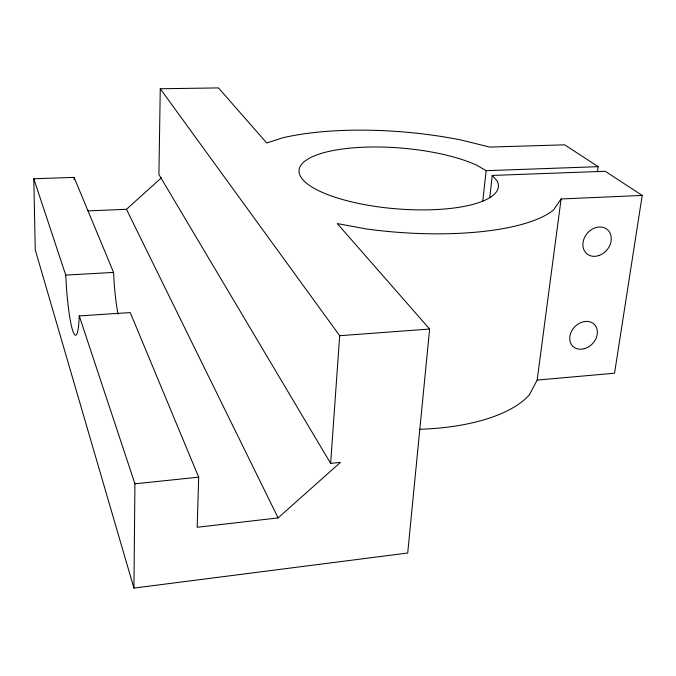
<?xml version="1.0" encoding="UTF-8"?>
<svg xmlns="http://www.w3.org/2000/svg" width="676" height="676" viewBox="0 0 676 676"><rect width="100%" height="100%" fill="white"/><g stroke="black" fill="none" stroke-linecap="round" stroke-linejoin="round"><path stroke-width="1.01" d="M419.889 429.277A155.683 66.755 5 0 0 529.333 394.936L537.15 380.089L614.543 373.211L642.2 195.423L561.105 198.964L553.45 210.042A164.2 50.244 4.7 0 1 366.637 229.003L337.282 223.587L429.623 329.043L407.704 553.027L133.924 588.078L134.93 483.813L79.261 315.903L130.265 312.582L198.676 477.163L197.189 527.28L278.106 517.909L340.442 462.376L330.632 463.398L158.919 174.501L160.263 88.75L218.492 87.922L266.699 142.982L282.627 137.836A164.2 50.244 4.7 0 1 461.311 140.067L489.703 147.081L564.697 144.833L598.159 166.676L597.423 171.873M79.261 315.903L78.729 324.438A55.373 6.405 86.7 0 1 66.459 287.469L65.733 275.09L33.8 178.751L74.081 177.382L113.576 272.42L114.295 284.672A54.756 8.239 86.7 0 0 118.072 314.196M330.632 463.398L339.682 335.702L160.263 88.75M482.799 201.068L486.128 170.682L477.188 165.426A100.014 30.479 4.7 0 0 313.85 156.071A100.014 30.479 4.7 0 0 378.949 206.932A100.014 30.479 4.7 0 0 497.24 181.092L492.246 175.447L605.189 171.265L642.2 195.423M489.804 197.358L492.246 175.447M537.15 380.089L561.105 198.964M87.922 210.904L126.463 209.298L161.429 177.788M134.93 483.813L198.676 477.163M339.682 335.702L429.623 329.043M65.733 275.09L113.576 272.42M486.128 170.682L598.159 166.676M126.463 209.298L278.106 517.909M133.924 588.078L35.253 249.858L33.8 178.751M74.081 177.382L74.098 179.444M599.054 255.503A15.852 12.886 -50 0 0 608.265 230.465A15.852 12.886 -50 0 0 583.929 239A15.852 12.886 -50 0 0 599.054 255.503M584.199 348.731A15.337 12.252 -45.8 0 0 595.201 325.384A15.337 12.252 -45.8 0 0 571.271 331.798A15.337 12.252 -45.8 0 0 584.199 348.731"/></g></svg>
